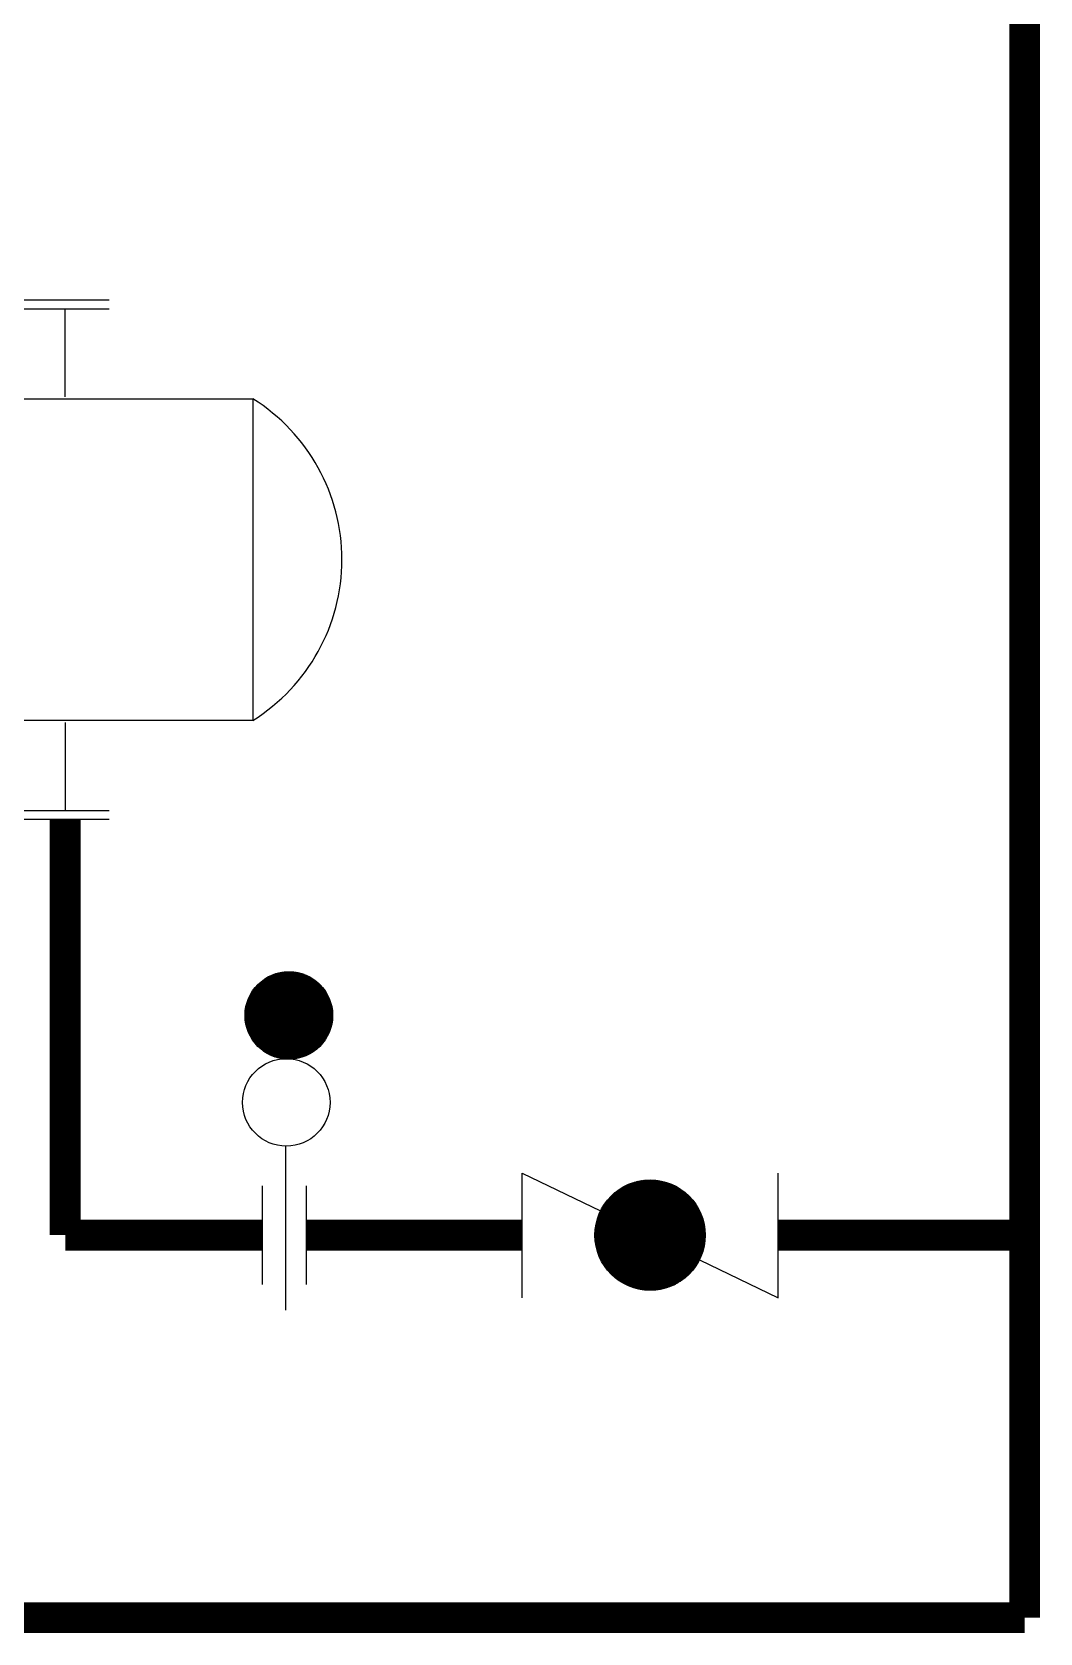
# Model space of a CAD drawing. Extents: x -22909.9 to -22897.8, y -4.7 to 4.1.
# Drawn here: x -22900.152 to -22899.66, y -1.553 to -0.772 of the extents above; entities that cross this region are included whole.
import ezdxf

# ---------------------------------------------------------------- set-up
doc = ezdxf.new("R2010")
doc.units = 0
doc.header["$MEASUREMENT"] = 0
doc.layers.get('0').update_dxf_attribs({"linetype": 'CONTINUOUS'})
doc.layers.add('CALOR', color=1, linetype='CONTINUOUS')

# ---------------------------------------------------------------- blocks, each defined once
blk = doc.blocks.new('HEATER')
for p, q in [((3.558617, 6.455631), (5.708442, 6.455631)), ((10.844136, 6.455631), (12.993962, 6.455631)), ((16.815874, 6.455631), (18.965699, 6.455631)), ((3.558617, 6.241044), (5.708442, 6.241044)), ((4.63353, 4.092669), (4.63353, 6.241044)), ((10.844136, 6.241044), (12.993962, 6.241044)), ((11.919049, 4.092669), (11.919049, 6.241044)), ((16.815874, 6.241044), (18.965699, 6.241044)), ((17.890786, 4.092669), (17.890786, 6.241044)), ((0, 4.872876), (0, -4.872876)), ((1.241852, 4.872876), (1.241852, -4.872876)), ((1.241852, 4.872876), (1.241852, -4.872876)), ((2.483704, 4.872876), (2.483704, -4.872876)), ((6.73585, 4.872877), (6.73585, -4.872876)), ((7.977702, 4.872877), (7.977702, -4.872876)), ((7.977702, 4.872877), (7.977702, -4.872876)), ((9.219555, 4.872877), (9.219555, -4.872876)), ((2.483704, 4.041133), (6.73585, 4.041133)), ((9.219555, 4.041133), (22.468186, 4.041133)), ((22.468186, 4.041133), (22.468186, -3.802424)), ((6.73585, -3.802424), (2.483704, -3.802424)), ((4.63353, -3.853959), (4.63353, -6.002335)), ((22.468186, -3.802424), (9.219555, -3.802424)), ((17.890786, -3.853959), (17.890786, -6.002335)), ((3.558617, -6.002335), (5.708442, -6.002335)), ((3.558617, -6.216922), (5.708442, -6.216922)), ((16.815874, -6.002335), (18.965699, -6.002335)), ((16.815874, -6.216922), (18.965699, -6.216922))]:
    blk.add_line(p, q)
for centre, radius, start, end in [((0.620926, 4.872876), 0.620926, 0, 180), ((1.862778, 4.872876), 0.620926, 0, 180), ((7.356776, 4.872877), 0.620926, 0, 180), ((8.598628, 4.872877), 0.620926, 0, 180), ((20.013979, 0.119355), 4.62639, 302.037895, 57.962105), ((0.620926, -4.872876), 0.620926, 180, 0), ((1.862778, -4.872876), 0.620926, 180, 0), ((7.356776, -4.872876), 0.620926, 180, 0), ((8.598628, -4.872876), 0.620926, 180, 0)]:
    blk.add_arc(centre, radius, start, end)
blk = doc.blocks.new('*X7')
at = {"color": 0}
for p, q in [((5.6809, -0.1704), (5.8118, -0.0395)), ((5.6809, -0.1695), (5.8109, -0.0395)), ((5.6809, -0.1687), (5.81, -0.0395)), ((5.6809, -0.1678), (5.8091, -0.0395)), ((5.6809, -0.1669), (5.8083, -0.0395)), ((5.6809, -0.166), (5.8074, -0.0395)), ((5.6809, -0.1651), (5.8065, -0.0395)), ((5.6809, -0.1721), (5.8135, -0.0396)), ((5.6809, -0.1713), (5.8126, -0.0396)), ((5.6809, -0.1642), (5.8056, -0.0396)), ((5.6809, -0.1633), (5.8047, -0.0396)), ((5.681, -0.173), (5.8143, -0.0396)), ((5.681, -0.1624), (5.8037, -0.0396)), ((5.681, -0.1738), (5.8152, -0.0397)), ((5.681, -0.1615), (5.8028, -0.0397)), ((5.6811, -0.1747), (5.816, -0.0397)), ((5.6811, -0.1605), (5.8019, -0.0397)), ((5.6811, -0.1755), (5.8168, -0.0398)), ((5.6811, -0.1596), (5.8009, -0.0398)), ((5.6812, -0.1763), (5.8177, -0.0398)), ((5.6812, -0.1586), (5.8, -0.0398)), ((5.6812, -0.1772), (5.8185, -0.0399)), ((5.6812, -0.1577), (5.799, -0.0399)), ((5.6813, -0.178), (5.8193, -0.0399)), ((5.6813, -0.1567), (5.7981, -0.04)), ((5.6814, -0.1788), (5.8201, -0.04)), ((5.6814, -0.1796), (5.8209, -0.0401)), ((5.6814, -0.1558), (5.7971, -0.0401)), ((5.6815, -0.1548), (5.7961, -0.0401)), ((5.6815, -0.1804), (5.8217, -0.0402)), ((5.6816, -0.1812), (5.8226, -0.0402)), ((5.6816, -0.1538), (5.7951, -0.0403)), ((5.6817, -0.182), (5.8233, -0.0403)), ((5.6817, -0.1528), (5.7942, -0.0404)), ((5.6818, -0.1828), (5.8241, -0.0404)), ((5.6818, -0.1518), (5.7931, -0.0405)), ((5.6819, -0.1836), (5.8249, -0.0405)), ((5.682, -0.1844), (5.8257, -0.0406)), ((5.682, -0.1508), (5.7921, -0.0406)), ((5.6821, -0.1851), (5.8265, -0.0407)), ((5.6821, -0.1498), (5.7911, -0.0408)), ((5.6822, -0.1859), (5.8273, -0.0408)), ((5.6822, -0.1487), (5.7901, -0.0409)), ((5.6823, -0.1867), (5.828, -0.041)), ((5.6824, -0.1874), (5.8288, -0.0411)), ((5.6824, -0.1477), (5.789, -0.0411)), ((5.6825, -0.1882), (5.8296, -0.0412)), ((5.6826, -0.1466), (5.788, -0.0412)), ((5.6827, -0.189), (5.8303, -0.0413)), ((5.6828, -0.1456), (5.7869, -0.0414)), ((5.6828, -0.1897), (5.8311, -0.0415)), ((5.6829, -0.1905), (5.8318, -0.0416)), ((5.683, -0.1445), (5.7858, -0.0416)), ((5.6831, -0.1912), (5.8326, -0.0417)), ((5.6832, -0.1434), (5.7848, -0.0418)), ((5.6832, -0.192), (5.8333, -0.0419)), ((5.6834, -0.1927), (5.834, -0.042)), ((5.6834, -0.1423), (5.7837, -0.042)), ((5.6835, -0.1934), (5.8348, -0.0422)), ((5.6836, -0.1412), (5.7825, -0.0423)), ((5.6837, -0.1942), (5.8355, -0.0423)), ((5.6838, -0.1949), (5.8362, -0.0425)), ((5.6838, -0.1401), (5.7814, -0.0425)), ((5.684, -0.1956), (5.837, -0.0426)), ((5.6841, -0.1389), (5.7803, -0.0427)), ((5.6841, -0.1963), (5.8377, -0.0428)), ((5.6843, -0.197), (5.8384, -0.043)), ((5.6844, -0.1378), (5.7791, -0.043)), ((5.6845, -0.1978), (5.8391, -0.0431)), ((5.6847, -0.1985), (5.8398, -0.0433)), ((5.6847, -0.1366), (5.778, -0.0433)), ((5.6848, -0.1992), (5.8405, -0.0435)), ((5.685, -0.1354), (5.7768, -0.0436)), ((5.685, -0.1999), (5.8412, -0.0437)), ((5.6852, -0.2006), (5.8419, -0.0439)), ((5.6853, -0.1342), (5.7756, -0.0439)), ((5.6854, -0.2013), (5.8426, -0.044)), ((5.6856, -0.202), (5.8433, -0.0442)), ((5.6856, -0.133), (5.7743, -0.0443)), ((5.6858, -0.2027), (5.844, -0.0444)), ((5.686, -0.2033), (5.8447, -0.0446)), ((5.686, -0.1318), (5.7731, -0.0446)), ((5.6862, -0.204), (5.8454, -0.0448)), ((5.6863, -0.1305), (5.7719, -0.045)), ((5.6864, -0.2047), (5.846, -0.045)), ((5.6866, -0.2054), (5.8467, -0.0452)), ((5.6867, -0.1292), (5.7706, -0.0454)), ((5.6868, -0.206), (5.8474, -0.0455)), ((5.687, -0.2067), (5.8481, -0.0457)), ((5.6871, -0.1279), (5.7693, -0.0458)), ((5.6872, -0.2074), (5.8487, -0.0459)), ((5.6875, -0.2081), (5.8494, -0.0461)), ((5.6876, -0.1266), (5.768, -0.0462)), ((5.6877, -0.2087), (5.8501, -0.0463)), ((5.6879, -0.2094), (5.8507, -0.0466)), ((5.688, -0.1253), (5.7666, -0.0467)), ((5.6881, -0.21), (5.8514, -0.0468)), ((5.6884, -0.2107), (5.852, -0.047)), ((5.6885, -0.1239), (5.7652, -0.0472)), ((5.6886, -0.2113), (5.8527, -0.0472)), ((5.6888, -0.212), (5.8533, -0.0475)), ((5.689, -0.1225), (5.7638, -0.0477)), ((5.6891, -0.2126), (5.854, -0.0477)), ((5.6893, -0.2133), (5.8546, -0.048)), ((5.6896, -0.2139), (5.8552, -0.0482)), ((5.6896, -0.1211), (5.7624, -0.0482)), ((5.6898, -0.2145), (5.8559, -0.0485)), ((5.6901, -0.2152), (5.8565, -0.0487)), ((5.6902, -0.1196), (5.7609, -0.0488)), ((5.6903, -0.2158), (5.8571, -0.049)), ((5.6906, -0.2164), (5.8578, -0.0492)), ((5.6908, -0.1181), (5.7594, -0.0494)), ((5.6908, -0.217), (5.8584, -0.0495)), ((5.6911, -0.2177), (5.859, -0.0497)), ((5.6914, -0.2183), (5.8596, -0.05)), ((5.6914, -0.1166), (5.7579, -0.0501)), ((5.6916, -0.2189), (5.8602, -0.0503)), ((5.6919, -0.2195), (5.8609, -0.0506)), ((5.6921, -0.115), (5.7563, -0.0508)), ((5.6922, -0.2201), (5.8615, -0.0508)), ((5.6925, -0.2207), (5.8621, -0.0511)), ((5.6927, -0.2213), (5.8627, -0.0514)), ((5.6929, -0.1133), (5.7547, -0.0515)), ((5.693, -0.2219), (5.8633, -0.0517)), ((5.6933, -0.2225), (5.8639, -0.0519)), ((5.6936, -0.2231), (5.8645, -0.0522)), ((5.6937, -0.1116), (5.753, -0.0524)), ((5.6939, -0.2237), (5.8651, -0.0525)), ((5.6942, -0.2243), (5.8657, -0.0528)), ((5.6945, -0.2249), (5.8663, -0.0531)), ((5.6946, -0.1099), (5.7512, -0.0532)), ((5.6948, -0.2255), (5.8668, -0.0534)), ((5.6951, -0.2261), (5.8674, -0.0537)), ((5.6954, -0.2267), (5.868, -0.054)), ((5.6955, -0.1081), (5.7494, -0.0542)), ((5.6957, -0.2272), (5.8686, -0.0543)), ((5.696, -0.2278), (5.8692, -0.0546)), ((5.6963, -0.2284), (5.8697, -0.0549)), ((5.6965, -0.1062), (5.7475, -0.0552)), ((5.6966, -0.229), (5.8703, -0.0552)), ((5.6969, -0.2295), (5.8709, -0.0555)), ((5.6972, -0.2301), (5.8715, -0.0559)), ((5.6975, -0.2307), (5.872, -0.0562)), ((5.6976, -0.1042), (5.7455, -0.0563)), ((5.6979, -0.2312), (5.8726, -0.0565)), ((5.6982, -0.2318), (5.8731, -0.0568)), ((5.6985, -0.2324), (5.8737, -0.0572)), ((5.6988, -0.2329), (5.8743, -0.0575)), ((5.6989, -0.1021), (5.7434, -0.0575)), ((5.6992, -0.2335), (5.8748, -0.0578)), ((5.6995, -0.234), (5.8754, -0.0581)), ((5.6998, -0.2346), (5.8759, -0.0585)), ((5.7002, -0.2351), (5.8765, -0.0588)), ((5.7002, -0.0998), (5.7412, -0.0589)), ((5.7005, -0.2357), (5.877, -0.0592)), ((5.7008, -0.2362), (5.8775, -0.0595)), ((5.7012, -0.2367), (5.8781, -0.0598)), ((5.7015, -0.2373), (5.8786, -0.0602)), ((5.7018, -0.0974), (5.7387, -0.0605)), ((5.7019, -0.2378), (5.8792, -0.0605)), ((5.7022, -0.2383), (5.8797, -0.0609)), ((5.7026, -0.2389), (5.8802, -0.0612)), ((5.703, -0.2394), (5.8807, -0.0616)), ((5.7033, -0.2399), (5.8813, -0.062)), ((5.7036, -0.0946), (5.736, -0.0623)), ((5.7037, -0.2404), (5.8818, -0.0623)), ((5.704, -0.241), (5.8823, -0.0627)), ((5.7044, -0.2415), (5.8828, -0.0631)), ((5.7048, -0.242), (5.8833, -0.0634)), ((5.7051, -0.2425), (5.8839, -0.0638)), ((5.7055, -0.243), (5.8844, -0.0642)), ((5.7058, -0.0915), (5.7329, -0.0645)), ((5.7059, -0.2435), (5.8849, -0.0645)), ((5.7063, -0.244), (5.8854, -0.0649)), ((5.7066, -0.2445), (5.8859, -0.0653)), ((5.707, -0.2451), (5.8864, -0.0657)), ((5.7074, -0.2456), (5.8869, -0.0661)), ((5.7078, -0.2461), (5.8874, -0.0664)), ((5.7082, -0.2465), (5.8879, -0.0668)), ((5.7086, -0.247), (5.8884, -0.0672)), ((5.7088, -0.0878), (5.7291, -0.0674)), ((5.709, -0.2475), (5.8889, -0.0676)), ((5.7094, -0.248), (5.8894, -0.068)), ((5.7097, -0.2485), (5.8899, -0.0684)), ((5.7101, -0.249), (5.8903, -0.0688)), ((5.7105, -0.2495), (5.8908, -0.0692)), ((5.711, -0.25), (5.8913, -0.0696)), ((5.7114, -0.2504), (5.8918, -0.07)), ((5.7118, -0.2509), (5.8923, -0.0704)), ((5.7122, -0.2514), (5.8927, -0.0708)), ((5.7126, -0.2519), (5.8932, -0.0712)), ((5.713, -0.2523), (5.8937, -0.0716)), ((5.7134, -0.2528), (5.8941, -0.0721)), ((5.7136, -0.082), (5.7234, -0.0722)), ((5.7138, -0.2533), (5.8946, -0.0725)), ((5.7143, -0.2537), (5.8951, -0.0729)), ((5.7147, -0.2542), (5.8955, -0.0733)), ((5.7151, -0.2546), (5.896, -0.0738)), ((5.7155, -0.2551), (5.8965, -0.0742)), ((5.716, -0.2556), (5.8969, -0.0746)), ((5.7164, -0.256), (5.8974, -0.075)), ((5.7168, -0.2565), (5.8978, -0.0755)), ((5.7173, -0.2569), (5.8983, -0.0759)), ((5.7177, -0.2574), (5.8987, -0.0763)), ((5.7181, -0.2578), (5.8992, -0.0768)), ((5.7186, -0.2582), (5.8996, -0.0772)), ((5.719, -0.2587), (5.9, -0.0777)), ((5.7195, -0.2591), (5.9005, -0.0781)), ((5.7199, -0.2596), (5.9009, -0.0786)), ((5.7204, -0.26), (5.9013, -0.079)), ((5.7208, -0.2604), (5.9018, -0.0795)), ((5.7213, -0.2609), (5.9022, -0.0799)), ((5.7217, -0.2613), (5.9026, -0.0804)), ((5.7222, -0.2617), (5.9031, -0.0808)), ((5.7226, -0.2621), (5.9035, -0.0813)), ((5.7231, -0.2625), (5.9039, -0.0818)), ((5.7236, -0.263), (5.9043, -0.0822)), ((5.724, -0.2634), (5.9047, -0.0827)), ((5.7245, -0.2638), (5.9051, -0.0832)), ((5.725, -0.2642), (5.9056, -0.0836)), ((5.7255, -0.2646), (5.906, -0.0841)), ((5.7259, -0.265), (5.9064, -0.0846)), ((5.7264, -0.2654), (5.9068, -0.0851)), ((5.7269, -0.2658), (5.9072, -0.0856)), ((5.7274, -0.2662), (5.9076, -0.086)), ((5.7279, -0.2666), (5.908, -0.0865)), ((5.7284, -0.267), (5.9084, -0.087)), ((5.7288, -0.2674), (5.9088, -0.0875)), ((5.7293, -0.2678), (5.9092, -0.088)), ((5.7298, -0.2682), (5.9096, -0.0885)), ((5.7303, -0.2686), (5.9099, -0.089)), ((5.7308, -0.269), (5.9103, -0.0895)), ((5.7313, -0.2694), (5.9107, -0.09)), ((5.7318, -0.2697), (5.9111, -0.0905)), ((5.7323, -0.2701), (5.9115, -0.091)), ((5.7328, -0.2705), (5.9118, -0.0915)), ((5.7334, -0.2709), (5.9122, -0.092)), ((5.7339, -0.2712), (5.9126, -0.0925)), ((5.7344, -0.2716), (5.913, -0.093)), ((5.7349, -0.272), (5.9133, -0.0935)), ((5.7354, -0.2723), (5.9137, -0.0941)), ((5.7359, -0.2727), (5.9141, -0.0946)), ((5.7365, -0.2731), (5.9144, -0.0951)), ((5.737, -0.2734), (5.9148, -0.0956)), ((5.7375, -0.2738), (5.9151, -0.0962)), ((5.738, -0.2741), (5.9155, -0.0967)), ((5.7386, -0.2745), (5.9158, -0.0972)), ((5.7391, -0.2748), (5.9162, -0.0978)), ((5.7396, -0.2752), (5.9165, -0.0983)), ((5.7402, -0.2755), (5.9169, -0.0988)), ((5.7407, -0.2759), (5.9172, -0.0994)), ((5.7413, -0.2762), (5.9176, -0.0999)), ((5.7418, -0.2765), (5.9179, -0.1005)), ((5.7424, -0.2769), (5.9182, -0.101)), ((5.7429, -0.2772), (5.9186, -0.1016)), ((5.7435, -0.2775), (5.9189, -0.1021)), ((5.744, -0.2779), (5.9192, -0.1027)), ((5.7446, -0.2782), (5.9196, -0.1032)), ((5.7451, -0.2785), (5.9199, -0.1038)), ((5.7457, -0.2788), (5.9202, -0.1044)), ((5.7463, -0.2792), (5.9205, -0.1049)), ((5.7468, -0.2795), (5.9208, -0.1055)), ((5.7474, -0.2798), (5.9211, -0.1061)), ((5.748, -0.2801), (5.9215, -0.1066)), ((5.7486, -0.2804), (5.9218, -0.1072)), ((5.7491, -0.2807), (5.9221, -0.1078)), ((5.7497, -0.281), (5.9224, -0.1084)), ((5.7503, -0.2813), (5.9227, -0.1089)), ((5.7509, -0.2816), (5.923, -0.1095)), ((5.7515, -0.2819), (5.9233, -0.1101)), ((5.7521, -0.2822), (5.9236, -0.1107)), ((5.7526, -0.2825), (5.9239, -0.1113)), ((5.7532, -0.2828), (5.9241, -0.1119)), ((5.7538, -0.2831), (5.9244, -0.1125)), ((5.7544, -0.2834), (5.9247, -0.1131)), ((5.755, -0.2836), (5.925, -0.1137)), ((5.7556, -0.2839), (5.9253, -0.1143)), ((5.7563, -0.2842), (5.9256, -0.1149)), ((5.7569, -0.2845), (5.9258, -0.1155)), ((5.7575, -0.2847), (5.9261, -0.1161)), ((5.7581, -0.285), (5.9264, -0.1167)), ((5.7587, -0.2853), (5.9266, -0.1174)), ((5.7593, -0.2855), (5.9269, -0.118)), ((5.76, -0.2858), (5.9272, -0.1186)), ((5.7606, -0.2861), (5.9274, -0.1192)), ((5.7612, -0.2863), (5.9277, -0.1199)), ((5.7618, -0.2866), (5.9279, -0.1205)), ((5.7625, -0.2868), (5.9282, -0.1211)), ((5.7631, -0.2871), (5.9284, -0.1218)), ((5.7638, -0.2873), (5.9287, -0.1224)), ((5.7644, -0.2875), (5.9289, -0.1231)), ((5.7651, -0.2878), (5.9291, -0.1237)), ((5.7657, -0.288), (5.9294, -0.1244)), ((5.7664, -0.2882), (5.9296, -0.125)), ((5.767, -0.2885), (5.9298, -0.1257)), ((5.7677, -0.2887), (5.9301, -0.1263)), ((5.7683, -0.2889), (5.9303, -0.127)), ((5.769, -0.2891), (5.9305, -0.1276)), ((5.7697, -0.2894), (5.9307, -0.1283)), ((5.7703, -0.2896), (5.9309, -0.129)), ((5.771, -0.2898), (5.9311, -0.1297)), ((5.7717, -0.29), (5.9313, -0.1303)), ((5.7724, -0.2902), (5.9315, -0.131)), ((5.773, -0.2904), (5.9317, -0.1317)), ((5.7737, -0.2906), (5.9319, -0.1324)), ((5.7744, -0.2908), (5.9321, -0.1331)), ((5.7751, -0.291), (5.9323, -0.1338)), ((5.7758, -0.2912), (5.9325, -0.1345)), ((5.7765, -0.2914), (5.9327, -0.1352)), ((5.7772, -0.2915), (5.9329, -0.1359)), ((5.7779, -0.2917), (5.9331, -0.1366)), ((5.7786, -0.2919), (5.9332, -0.1373)), ((5.7793, -0.2921), (5.9334, -0.138)), ((5.78, -0.2922), (5.9336, -0.1387)), ((5.7808, -0.2924), (5.9337, -0.1394)), ((5.7815, -0.2926), (5.9339, -0.1401)), ((5.7822, -0.2927), (5.9341, -0.1409)), ((5.783, -0.2929), (5.9342, -0.1416)), ((5.7837, -0.293), (5.9344, -0.1423)), ((5.7844, -0.2932), (5.9345, -0.1431)), ((5.7852, -0.2933), (5.9347, -0.1438)), ((5.7859, -0.2934), (5.9348, -0.1446)), ((5.7867, -0.2936), (5.9349, -0.1453)), ((5.7874, -0.2937), (5.9351, -0.1461)), ((5.7882, -0.2938), (5.9352, -0.1468)), ((5.7889, -0.294), (5.9353, -0.1476)), ((5.7897, -0.2941), (5.9354, -0.1483)), ((5.7905, -0.2942), (5.9355, -0.1491)), ((5.7912, -0.2943), (5.9356, -0.1499)), ((5.792, -0.2944), (5.9358, -0.1507)), ((5.7928, -0.2945), (5.9359, -0.1515)), ((5.7936, -0.2946), (5.9359, -0.1522)), ((5.7944, -0.2947), (5.936, -0.153)), ((5.7952, -0.2948), (5.9361, -0.1538)), ((5.796, -0.2949), (5.9362, -0.1546)), ((5.7968, -0.2949), (5.9363, -0.1554)), ((5.7976, -0.295), (5.9364, -0.1562)), ((5.7984, -0.2951), (5.9364, -0.1571)), ((5.7992, -0.2952), (5.9365, -0.1579)), ((5.8, -0.2952), (5.9366, -0.1587)), ((5.8009, -0.2953), (5.9366, -0.1595)), ((5.8017, -0.2953), (5.9367, -0.1604)), ((5.8026, -0.2954), (5.9367, -0.1612)), ((5.8034, -0.2954), (5.9367, -0.162)), ((5.8042, -0.2954), (5.9368, -0.1629)), ((5.8051, -0.2955), (5.9368, -0.1638)), ((5.806, -0.2955), (5.9368, -0.1646)), ((5.8068, -0.2955), (5.9368, -0.1655)), ((5.8077, -0.2955), (5.9369, -0.1664)), ((5.8086, -0.2955), (5.9369, -0.1672)), ((5.8095, -0.2955), (5.9369, -0.1681)), ((5.8104, -0.2955), (5.9369, -0.169)), ((5.8113, -0.2955), (5.9368, -0.1699)), ((5.8122, -0.2955), (5.9368, -0.1708)), ((5.8131, -0.2954), (5.9368, -0.1717)), ((5.814, -0.2954), (5.9368, -0.1726)), ((5.8149, -0.2954), (5.9367, -0.1736)), ((5.8158, -0.2953), (5.9367, -0.1745)), ((5.8168, -0.2953), (5.9366, -0.1754)), ((5.8177, -0.2952), (5.9366, -0.1764)), ((5.8187, -0.2951), (5.9365, -0.1773)), ((5.8196, -0.2951), (5.9364, -0.1783)), ((5.8206, -0.295), (5.9363, -0.1793)), ((5.8216, -0.2949), (5.9362, -0.1802)), ((5.8226, -0.2948), (5.9361, -0.1812)), ((5.8236, -0.2947), (5.936, -0.1822)), ((5.8246, -0.2945), (5.9359, -0.1832)), ((5.8256, -0.2944), (5.9358, -0.1842)), ((5.8266, -0.2943), (5.9356, -0.1853)), ((5.8276, -0.2941), (5.9355, -0.1863)), ((5.8287, -0.294), (5.9353, -0.1873)), ((5.8297, -0.2938), (5.9351, -0.1884)), ((5.8308, -0.2936), (5.935, -0.1895)), ((5.8319, -0.2934), (5.9348, -0.1905)), ((5.833, -0.2932), (5.9346, -0.1916)), ((5.8341, -0.293), (5.9344, -0.1927)), ((5.8352, -0.2928), (5.9341, -0.1938)), ((5.8363, -0.2925), (5.9339, -0.195)), ((5.8374, -0.2923), (5.9336, -0.1961)), ((5.8386, -0.292), (5.9334, -0.1973)), ((5.8398, -0.2917), (5.9331, -0.1984)), ((5.841, -0.2914), (5.9328, -0.1996)), ((5.8422, -0.2911), (5.9325, -0.2008)), ((5.8434, -0.2908), (5.9321, -0.202)), ((5.8446, -0.2904), (5.9318, -0.2033)), ((5.8459, -0.29), (5.9314, -0.2045)), ((5.8471, -0.2897), (5.931, -0.2058)), ((5.8484, -0.2892), (5.9306, -0.2071)), ((5.8498, -0.2888), (5.9302, -0.2084)), ((5.8511, -0.2883), (5.9297, -0.2098)), ((5.8525, -0.2879), (5.9292, -0.2111)), ((5.8539, -0.2873), (5.9287, -0.2125)), ((5.8553, -0.2868), (5.9281, -0.214)), ((5.8568, -0.2862), (5.9276, -0.2154)), ((5.8583, -0.2856), (5.9269, -0.2169)), ((5.8598, -0.2849), (5.9263, -0.2185)), ((5.8614, -0.2842), (5.9256, -0.2201)), ((5.863, -0.2835), (5.9248, -0.2217)), ((5.8647, -0.2827), (5.924, -0.2234)), ((5.8665, -0.2818), (5.9232, -0.2251)), ((5.8683, -0.2809), (5.9222, -0.2269)), ((5.8702, -0.2799), (5.9212, -0.2288)), ((5.8722, -0.2787), (5.9201, -0.2308)), ((5.8743, -0.2775), (5.9189, -0.233)), ((5.8766, -0.2761), (5.9175, -0.2352)), ((5.879, -0.2746), (5.9159, -0.2377)), ((5.8817, -0.2728), (5.9141, -0.2404)), ((5.8848, -0.2705), (5.9119, -0.2435)), ((5.8886, -0.2676), (5.909, -0.2473)), ((5.8943, -0.2628), (5.9041, -0.253))]:
    blk.add_line(p, q, dxfattribs=at)
blk = doc.blocks.new('*X18')
at = {"color": 0}
for p, q in [((10.85032, 3.76281), (10.87774, 3.79023)), ((10.85032, 3.76299), (10.87756, 3.79023)), ((10.85032, 3.76316), (10.87739, 3.79023)), ((10.85032, 3.76334), (10.87721, 3.79023)), ((10.85032, 3.76352), (10.87703, 3.79023)), ((10.85032, 3.7637), (10.87685, 3.79023)), ((10.85032, 3.76388), (10.87667, 3.79023)), ((10.85033, 3.76247), (10.87808, 3.79022)), ((10.85033, 3.76264), (10.87791, 3.79022)), ((10.85033, 3.76406), (10.87649, 3.79022)), ((10.85033, 3.76424), (10.87631, 3.79022)), ((10.85034, 3.76213), (10.87842, 3.79021)), ((10.85034, 3.7623), (10.87825, 3.79021)), ((10.85034, 3.76442), (10.87613, 3.79021)), ((10.85035, 3.76196), (10.87859, 3.7902)), ((10.85035, 3.76461), (10.87594, 3.7902)), ((10.85036, 3.76179), (10.87876, 3.79019)), ((10.85036, 3.76479), (10.87576, 3.79019)), ((10.85037, 3.76163), (10.87892, 3.79018)), ((10.85037, 3.76498), (10.87557, 3.79018)), ((10.85038, 3.76146), (10.87909, 3.79017)), ((10.85038, 3.76517), (10.87538, 3.79017)), ((10.85039, 3.7613), (10.87926, 3.79016)), ((10.8504, 3.76536), (10.87519, 3.79016)), ((10.85041, 3.76113), (10.87942, 3.79014)), ((10.85041, 3.76555), (10.875, 3.79014)), ((10.85042, 3.76097), (10.87958, 3.79013)), ((10.85043, 3.76575), (10.8748, 3.79012)), ((10.85044, 3.76081), (10.87974, 3.79011)), ((10.85045, 3.76065), (10.87991, 3.7901)), ((10.85045, 3.76594), (10.87461, 3.7901)), ((10.85047, 3.76049), (10.88007, 3.79008)), ((10.85047, 3.76614), (10.87441, 3.79008)), ((10.85049, 3.76033), (10.88023, 3.79007)), ((10.85049, 3.76634), (10.87421, 3.79006)), ((10.8505, 3.76017), (10.88038, 3.79005)), ((10.85051, 3.76654), (10.87401, 3.79004)), ((10.85052, 3.76001), (10.88054, 3.79003)), ((10.85054, 3.75985), (10.8807, 3.79001)), ((10.85054, 3.76674), (10.87381, 3.79001)), ((10.85056, 3.7597), (10.88085, 3.78999)), ((10.85056, 3.76694), (10.87361, 3.78999)), ((10.85058, 3.75954), (10.88101, 3.78997)), ((10.85059, 3.76715), (10.8734, 3.78996)), ((10.85061, 3.75939), (10.88116, 3.78994)), ((10.85062, 3.76736), (10.87319, 3.78993)), ((10.85063, 3.75923), (10.88132, 3.78992)), ((10.85065, 3.75908), (10.88147, 3.7899)), ((10.85065, 3.76757), (10.87298, 3.7899)), ((10.85068, 3.75893), (10.88162, 3.78987)), ((10.85069, 3.76778), (10.87277, 3.78986)), ((10.8507, 3.75878), (10.88177, 3.78985)), ((10.85073, 3.75863), (10.88192, 3.78982)), ((10.85073, 3.76799), (10.87256, 3.78982)), ((10.85076, 3.75848), (10.88207, 3.78979)), ((10.85076, 3.76821), (10.87234, 3.78979)), ((10.85079, 3.75833), (10.88222, 3.78977)), ((10.85081, 3.75818), (10.88237, 3.78974)), ((10.85081, 3.76842), (10.87213, 3.78974)), ((10.85084, 3.75803), (10.88252, 3.78971)), ((10.85085, 3.76864), (10.87191, 3.7897)), ((10.85087, 3.75788), (10.88267, 3.78968)), ((10.8509, 3.76887), (10.87168, 3.78966)), ((10.8509, 3.75774), (10.88281, 3.78965)), ((10.85093, 3.75759), (10.88296, 3.78962)), ((10.85094, 3.76909), (10.87146, 3.78961)), ((10.85097, 3.75745), (10.8831, 3.78958)), ((10.85099, 3.76932), (10.87123, 3.78956)), ((10.851, 3.7573), (10.88325, 3.78955)), ((10.85103, 3.75716), (10.88339, 3.78952)), ((10.85105, 3.76955), (10.871, 3.7895)), ((10.85107, 3.75702), (10.88353, 3.78948)), ((10.8511, 3.75688), (10.88367, 3.78945)), ((10.85111, 3.76978), (10.87077, 3.78945)), ((10.85114, 3.75673), (10.88382, 3.78941)), ((10.85116, 3.77002), (10.87053, 3.78939)), ((10.85117, 3.75659), (10.88396, 3.78938)), ((10.85121, 3.75645), (10.8841, 3.78934)), ((10.85123, 3.77026), (10.87029, 3.78932)), ((10.85125, 3.75631), (10.88424, 3.7893)), ((10.85128, 3.75618), (10.88438, 3.78927)), ((10.85129, 3.7705), (10.87005, 3.78926)), ((10.85132, 3.75604), (10.88451, 3.78923)), ((10.85136, 3.7559), (10.88465, 3.78919)), ((10.85136, 3.77075), (10.8698, 3.78919)), ((10.8514, 3.75576), (10.88479, 3.78915)), ((10.85144, 3.75563), (10.88493, 3.78911)), ((10.85144, 3.771), (10.86955, 3.78911)), ((10.85148, 3.75549), (10.88506, 3.78907)), ((10.85151, 3.77125), (10.8693, 3.78904)), ((10.85152, 3.75535), (10.8852, 3.78903)), ((10.85157, 3.75522), (10.88533, 3.78898)), ((10.85159, 3.77151), (10.86904, 3.78896)), ((10.85161, 3.75509), (10.88546, 3.78894)), ((10.85165, 3.75495), (10.8856, 3.7889)), ((10.85168, 3.77177), (10.86878, 3.78887)), ((10.8517, 3.75482), (10.88573, 3.78885)), ((10.85174, 3.75469), (10.88586, 3.78881)), ((10.85177, 3.77204), (10.86851, 3.78878)), ((10.85179, 3.75456), (10.886, 3.78876)), ((10.85183, 3.75442), (10.88613, 3.78872)), ((10.85186, 3.77231), (10.86824, 3.78869)), ((10.85188, 3.75429), (10.88626, 3.78867)), ((10.85192, 3.75416), (10.88639, 3.78863)), ((10.85196, 3.77259), (10.86796, 3.78859)), ((10.85197, 3.75403), (10.88652, 3.78858)), ((10.85202, 3.75391), (10.88665, 3.78853)), ((10.85207, 3.75378), (10.88677, 3.78848)), ((10.85207, 3.77287), (10.86768, 3.78848)), ((10.85212, 3.75365), (10.8869, 3.78843)), ((10.85217, 3.75352), (10.88703, 3.78838)), ((10.85218, 3.77316), (10.86739, 3.78837)), ((10.85222, 3.75339), (10.88716, 3.78833)), ((10.85227, 3.75327), (10.88728, 3.78828)), ((10.8523, 3.77345), (10.8671, 3.78825)), ((10.85232, 3.75314), (10.88741, 3.78823)), ((10.85237, 3.75302), (10.88753, 3.78818)), ((10.85242, 3.75289), (10.88766, 3.78813)), ((10.85242, 3.77375), (10.8668, 3.78813)), ((10.85247, 3.75277), (10.88778, 3.78808)), ((10.85253, 3.75264), (10.88791, 3.78802)), ((10.85255, 3.77406), (10.86649, 3.788)), ((10.85258, 3.75252), (10.88803, 3.78797)), ((10.85263, 3.7524), (10.88815, 3.78792)), ((10.85269, 3.75228), (10.88827, 3.78786)), ((10.85269, 3.77438), (10.86617, 3.78786)), ((10.85274, 3.75216), (10.8884, 3.78781)), ((10.8528, 3.75203), (10.88852, 3.78775)), ((10.85284, 3.7747), (10.86585, 3.78771)), ((10.85286, 3.75191), (10.88864, 3.78769)), ((10.85291, 3.75179), (10.88876, 3.78764)), ((10.85297, 3.75167), (10.88888, 3.78758)), ((10.853, 3.77504), (10.86551, 3.78755)), ((10.85303, 3.75155), (10.889, 3.78752)), ((10.85309, 3.75144), (10.88912, 3.78747)), ((10.85314, 3.75132), (10.88923, 3.78741)), ((10.85318, 3.77539), (10.86516, 3.78738)), ((10.8532, 3.7512), (10.88935, 3.78735)), ((10.85326, 3.75108), (10.88947, 3.78729)), ((10.85332, 3.75097), (10.88959, 3.78723)), ((10.85336, 3.77575), (10.8648, 3.78719)), ((10.85338, 3.75085), (10.8897, 3.78717)), ((10.85344, 3.75073), (10.88982, 3.78711)), ((10.85351, 3.75062), (10.88993, 3.78705)), ((10.85356, 3.77613), (10.86442, 3.78699)), ((10.85357, 3.7505), (10.89005, 3.78698)), ((10.85363, 3.75039), (10.89016, 3.78692)), ((10.85369, 3.75027), (10.89028, 3.78686)), ((10.85376, 3.75016), (10.89039, 3.78679)), ((10.85378, 3.77652), (10.86403, 3.78677)), ((10.85382, 3.75005), (10.8905, 3.78673)), ((10.85388, 3.74994), (10.89062, 3.78667)), ((10.85395, 3.74982), (10.89073, 3.7866)), ((10.85401, 3.74971), (10.89084, 3.78654)), ((10.85402, 3.77694), (10.86361, 3.78653)), ((10.85408, 3.7496), (10.89095, 3.78647)), ((10.85415, 3.74949), (10.89106, 3.78641)), ((10.85421, 3.74938), (10.89117, 3.78634)), ((10.85428, 3.74927), (10.89128, 3.78627)), ((10.85428, 3.77738), (10.86317, 3.78627)), ((10.85435, 3.74916), (10.89139, 3.7862)), ((10.85441, 3.74905), (10.8915, 3.78614)), ((10.85448, 3.74894), (10.89161, 3.78607)), ((10.85455, 3.74883), (10.89172, 3.786)), ((10.85458, 3.77785), (10.8627, 3.78597)), ((10.85462, 3.74873), (10.89182, 3.78593)), ((10.85469, 3.74862), (10.89193, 3.78586)), ((10.85476, 3.74851), (10.89204, 3.78579)), ((10.85483, 3.74841), (10.89214, 3.78572)), ((10.8549, 3.7483), (10.89225, 3.78565)), ((10.85492, 3.77837), (10.86218, 3.78563)), ((10.85497, 3.7482), (10.89236, 3.78558)), ((10.85504, 3.74809), (10.89246, 3.78551)), ((10.85512, 3.74799), (10.89256, 3.78543)), ((10.85519, 3.74788), (10.89267, 3.78536)), ((10.85526, 3.74778), (10.89277, 3.78529)), ((10.85532, 3.77895), (10.8616, 3.78523)), ((10.85534, 3.74767), (10.89288, 3.78522)), ((10.85541, 3.74757), (10.89298, 3.78514)), ((10.85548, 3.74747), (10.89308, 3.78507)), ((10.85556, 3.74737), (10.89318, 3.78499)), ((10.85563, 3.74727), (10.89329, 3.78492)), ((10.85571, 3.74716), (10.89339, 3.78484)), ((10.85578, 3.74706), (10.89349, 3.78477)), ((10.85581, 3.77962), (10.86093, 3.78474)), ((10.85586, 3.74696), (10.89359, 3.78469)), ((10.85594, 3.74686), (10.89369, 3.78461)), ((10.85602, 3.74676), (10.89379, 3.78454)), ((10.85609, 3.74666), (10.89389, 3.78446)), ((10.85617, 3.74657), (10.89398, 3.78438)), ((10.85625, 3.74647), (10.89408, 3.7843)), ((10.85633, 3.74637), (10.89418, 3.78422)), ((10.85641, 3.74627), (10.89428, 3.78414)), ((10.85649, 3.74618), (10.89437, 3.78406)), ((10.85649, 3.78048), (10.86007, 3.78406)), ((10.85657, 3.74608), (10.89447, 3.78398)), ((10.85665, 3.74598), (10.89457, 3.7839)), ((10.85673, 3.74589), (10.89466, 3.78382)), ((10.85681, 3.74579), (10.89476, 3.78374)), ((10.85689, 3.7457), (10.89485, 3.78366)), ((10.85698, 3.7456), (10.89495, 3.78358)), ((10.85706, 3.74551), (10.89504, 3.78349)), ((10.85714, 3.74541), (10.89514, 3.78341)), ((10.85722, 3.74532), (10.89523, 3.78333)), ((10.85731, 3.74523), (10.89532, 3.78324)), ((10.85739, 3.74514), (10.89541, 3.78316)), ((10.85748, 3.74504), (10.89551, 3.78307)), ((10.85756, 3.74495), (10.8956, 3.78299)), ((10.85765, 3.74486), (10.89569, 3.7829)), ((10.85773, 3.74477), (10.89578, 3.78282)), ((10.85782, 3.74468), (10.89587, 3.78273)), ((10.85791, 3.74459), (10.89596, 3.78264)), ((10.858, 3.7445), (10.89605, 3.78256)), ((10.85808, 3.74441), (10.89614, 3.78247)), ((10.85817, 3.74432), (10.89623, 3.78238)), ((10.85826, 3.74423), (10.89632, 3.78229)), ((10.85835, 3.74415), (10.8964, 3.7822)), ((10.85844, 3.74406), (10.89649, 3.78211)), ((10.85853, 3.74397), (10.89658, 3.78202)), ((10.85862, 3.74389), (10.89667, 3.78193)), ((10.85871, 3.7438), (10.89675, 3.78184)), ((10.8588, 3.74371), (10.89684, 3.78175)), ((10.85889, 3.74363), (10.89692, 3.78166)), ((10.85898, 3.74354), (10.89701, 3.78157)), ((10.85907, 3.74346), (10.89709, 3.78148)), ((10.85917, 3.74337), (10.89718, 3.78138)), ((10.85926, 3.74329), (10.89726, 3.78129)), ((10.85935, 3.74321), (10.89734, 3.7812)), ((10.85945, 3.74312), (10.89743, 3.7811)), ((10.85954, 3.74304), (10.89751, 3.78101)), ((10.85964, 3.74296), (10.89759, 3.78092)), ((10.85973, 3.74288), (10.89767, 3.78082)), ((10.85983, 3.7428), (10.89775, 3.78072)), ((10.85992, 3.74272), (10.89784, 3.78063)), ((10.86002, 3.74263), (10.89792, 3.78053)), ((10.86011, 3.74255), (10.898, 3.78044)), ((10.86021, 3.74248), (10.89808, 3.78034)), ((10.86031, 3.7424), (10.89815, 3.78024)), ((10.86041, 3.74232), (10.89823, 3.78014)), ((10.86051, 3.74224), (10.89831, 3.78004)), ((10.8606, 3.74216), (10.89839, 3.77995)), ((10.8607, 3.74208), (10.89847, 3.77985)), ((10.8608, 3.74201), (10.89854, 3.77975)), ((10.8609, 3.74193), (10.89862, 3.77965)), ((10.861, 3.74185), (10.8987, 3.77955)), ((10.86111, 3.74178), (10.89877, 3.77945)), ((10.86121, 3.7417), (10.89885, 3.77934)), ((10.86131, 3.74163), (10.89892, 3.77924)), ((10.86141, 3.74155), (10.899, 3.77914)), ((10.86151, 3.74148), (10.89907, 3.77904)), ((10.86162, 3.7414), (10.89915, 3.77893)), ((10.86172, 3.74133), (10.89922, 3.77883)), ((10.86182, 3.74126), (10.89929, 3.77873)), ((10.86193, 3.74119), (10.89937, 3.77862)), ((10.86203, 3.74111), (10.89944, 3.77852)), ((10.86214, 3.74104), (10.89951, 3.77841)), ((10.86224, 3.74097), (10.89958, 3.77831)), ((10.86235, 3.7409), (10.89965, 3.7782)), ((10.86246, 3.74083), (10.89972, 3.7781)), ((10.86256, 3.74076), (10.89979, 3.77799)), ((10.86267, 3.74069), (10.89986, 3.77788)), ((10.86278, 3.74062), (10.89993, 3.77777)), ((10.86289, 3.74055), (10.9, 3.77766)), ((10.86299, 3.74048), (10.90007, 3.77756)), ((10.8631, 3.74042), (10.90013, 3.77745)), ((10.86321, 3.74035), (10.9002, 3.77734)), ((10.86332, 3.74028), (10.90027, 3.77723)), ((10.86343, 3.74022), (10.90033, 3.77712)), ((10.86354, 3.74015), (10.9004, 3.77701)), ((10.86366, 3.74009), (10.90047, 3.77689)), ((10.86377, 3.74002), (10.90053, 3.77678)), ((10.86388, 3.73996), (10.90059, 3.77667)), ((10.86399, 3.73989), (10.90066, 3.77656)), ((10.86411, 3.73983), (10.90072, 3.77644)), ((10.86422, 3.73977), (10.90079, 3.77633)), ((10.86433, 3.7397), (10.90085, 3.77622)), ((10.86445, 3.73964), (10.90091, 3.7761)), ((10.86456, 3.73958), (10.90097, 3.77599)), ((10.86468, 3.73952), (10.90103, 3.77587)), ((10.8648, 3.73946), (10.90109, 3.77576)), ((10.86491, 3.7394), (10.90115, 3.77564)), ((10.86503, 3.73934), (10.90121, 3.77552)), ((10.86515, 3.73928), (10.90127, 3.7754)), ((10.86526, 3.73922), (10.90133, 3.77529)), ((10.86538, 3.73916), (10.90139, 3.77517)), ((10.8655, 3.7391), (10.90145, 3.77505)), ((10.86562, 3.73904), (10.90151, 3.77493)), ((10.86574, 3.73899), (10.90156, 3.77481)), ((10.86586, 3.73893), (10.90162, 3.77469)), ((10.86598, 3.73888), (10.90168, 3.77457)), ((10.8661, 3.73882), (10.90173, 3.77445)), ((10.86622, 3.73876), (10.90179, 3.77433)), ((10.86635, 3.73871), (10.90184, 3.7742)), ((10.86647, 3.73866), (10.90189, 3.77408)), ((10.86659, 3.7386), (10.90195, 3.77396)), ((10.86672, 3.73855), (10.902, 3.77383)), ((10.86684, 3.7385), (10.90205, 3.77371)), ((10.86697, 3.73845), (10.9021, 3.77358)), ((10.86709, 3.73839), (10.90216, 3.77346)), ((10.86722, 3.73834), (10.90221, 3.77333)), ((10.86734, 3.73829), (10.90226, 3.77321)), ((10.86747, 3.73824), (10.90231, 3.77308)), ((10.8676, 3.73819), (10.90236, 3.77295)), ((10.86773, 3.73815), (10.90241, 3.77282)), ((10.86786, 3.7381), (10.90245, 3.7727)), ((10.86798, 3.73805), (10.9025, 3.77257)), ((10.86811, 3.738), (10.90255, 3.77244)), ((10.86824, 3.73796), (10.90259, 3.77231)), ((10.86838, 3.73791), (10.90264, 3.77218)), ((10.86851, 3.73786), (10.90269, 3.77204)), ((10.86864, 3.73782), (10.90273, 3.77191)), ((10.86877, 3.73778), (10.90277, 3.77178)), ((10.8689, 3.73773), (10.90282, 3.77165)), ((10.86904, 3.73769), (10.90286, 3.77151)), ((10.86917, 3.73765), (10.9029, 3.77138)), ((10.86931, 3.7376), (10.90295, 3.77124)), ((10.86944, 3.73756), (10.90299, 3.77111)), ((10.86958, 3.73752), (10.90303, 3.77097)), ((10.86971, 3.73748), (10.90307, 3.77084)), ((10.86985, 3.73744), (10.90311, 3.7707)), ((10.86999, 3.7374), (10.90315, 3.77056)), ((10.87013, 3.73737), (10.90319, 3.77042)), ((10.87027, 3.73733), (10.90322, 3.77028)), ((10.87041, 3.73729), (10.90326, 3.77014)), ((10.87055, 3.73725), (10.9033, 3.77)), ((10.87069, 3.73722), (10.90333, 3.76986)), ((10.87083, 3.73718), (10.90337, 3.76972)), ((10.87097, 3.73715), (10.9034, 3.76958)), ((10.87112, 3.73712), (10.90344, 3.76943)), ((10.87126, 3.73708), (10.90347, 3.76929)), ((10.8714, 3.73705), (10.9035, 3.76915)), ((10.87155, 3.73702), (10.90353, 3.769)), ((10.87169, 3.73699), (10.90356, 3.76886)), ((10.87184, 3.73696), (10.90359, 3.76871)), ((10.87199, 3.73693), (10.90362, 3.76856)), ((10.87214, 3.7369), (10.90365, 3.76841)), ((10.87228, 3.73687), (10.90368, 3.76827)), ((10.87243, 3.73684), (10.90371, 3.76812)), ((10.87258, 3.73682), (10.90373, 3.76797)), ((10.87273, 3.73679), (10.90376, 3.76782)), ((10.87289, 3.73676), (10.90379, 3.76766)), ((10.87304, 3.73674), (10.90381, 3.76751)), ((10.87319, 3.73672), (10.90383, 3.76736)), ((10.87335, 3.73669), (10.90386, 3.7672)), ((10.8735, 3.73667), (10.90388, 3.76705)), ((10.87366, 3.73665), (10.9039, 3.76689)), ((10.87381, 3.73663), (10.90392, 3.76674)), ((10.87397, 3.73661), (10.90394, 3.76658)), ((10.87413, 3.73659), (10.90396, 3.76642)), ((10.87429, 3.73657), (10.90398, 3.76626)), ((10.87445, 3.73656), (10.90399, 3.7661)), ((10.87461, 3.73654), (10.90401, 3.76594)), ((10.87477, 3.73653), (10.90403, 3.76578)), ((10.87493, 3.73651), (10.90404, 3.76562)), ((10.87509, 3.7365), (10.90405, 3.76546)), ((10.87526, 3.73648), (10.90407, 3.76529)), ((10.87542, 3.73647), (10.90408, 3.76513)), ((10.87559, 3.73646), (10.90409, 3.76496)), ((10.87576, 3.73645), (10.9041, 3.76479)), ((10.87592, 3.73644), (10.90411, 3.76463)), ((10.87609, 3.73644), (10.90411, 3.76446)), ((10.87626, 3.73643), (10.90412, 3.76429)), ((10.87643, 3.73642), (10.90413, 3.76412)), ((10.87661, 3.73642), (10.90413, 3.76394)), ((10.87678, 3.73642), (10.90413, 3.76377)), ((10.87695, 3.73641), (10.90414, 3.7636)), ((10.87713, 3.73641), (10.90414, 3.76342)), ((10.87731, 3.73641), (10.90414, 3.76324)), ((10.87748, 3.73641), (10.90414, 3.76307)), ((10.87766, 3.73642), (10.90413, 3.76289)), ((10.87784, 3.73642), (10.90413, 3.76271)), ((10.87803, 3.73642), (10.90413, 3.76252)), ((10.87821, 3.73643), (10.90412, 3.76234)), ((10.87839, 3.73644), (10.90411, 3.76216)), ((10.87858, 3.73645), (10.9041, 3.76197)), ((10.87877, 3.73646), (10.90409, 3.76179)), ((10.87895, 3.73647), (10.90408, 3.7616)), ((10.87914, 3.73648), (10.90407, 3.76141)), ((10.87933, 3.73649), (10.90406, 3.76122)), ((10.87953, 3.73651), (10.90404, 3.76102)), ((10.87972, 3.73653), (10.90402, 3.76083)), ((10.87992, 3.73655), (10.904, 3.76063)), ((10.88011, 3.73657), (10.90398, 3.76044)), ((10.88031, 3.73659), (10.90396, 3.76024)), ((10.88051, 3.73661), (10.90394, 3.76004)), ((10.88072, 3.73664), (10.90391, 3.75983)), ((10.88092, 3.73667), (10.90388, 3.75963)), ((10.88113, 3.7367), (10.90385, 3.75942)), ((10.88133, 3.73673), (10.90382, 3.75922)), ((10.88154, 3.73676), (10.90379, 3.75901)), ((10.88176, 3.7368), (10.90375, 3.75879)), ((10.88197, 3.73683), (10.90372, 3.75858)), ((10.88219, 3.73687), (10.90368, 3.75836)), ((10.88241, 3.73692), (10.90364, 3.75814)), ((10.88263, 3.73696), (10.90359, 3.75792)), ((10.88285, 3.73701), (10.90354, 3.7577)), ((10.88308, 3.73706), (10.9035, 3.75747)), ((10.88331, 3.73711), (10.90344, 3.75725)), ((10.88354, 3.73716), (10.90339, 3.75701)), ((10.88377, 3.73722), (10.90333, 3.75678)), ((10.88401, 3.73728), (10.90327, 3.75654)), ((10.88425, 3.73734), (10.90321, 3.7563)), ((10.88449, 3.73741), (10.90314, 3.75606)), ((10.88474, 3.73748), (10.90307, 3.75581)), ((10.88499, 3.73756), (10.90299, 3.75556)), ((10.88525, 3.73763), (10.90292, 3.7553)), ((10.88551, 3.73772), (10.90283, 3.75504)), ((10.88577, 3.7378), (10.90275, 3.75478)), ((10.88604, 3.7379), (10.90266, 3.75451)), ((10.88631, 3.73799), (10.90256, 3.75424)), ((10.88659, 3.73809), (10.90246, 3.75396)), ((10.88687, 3.7382), (10.90235, 3.75368)), ((10.88716, 3.73831), (10.90224, 3.75339)), ((10.88746, 3.73843), (10.90212, 3.75309)), ((10.88776, 3.73856), (10.90199, 3.75279)), ((10.88808, 3.7387), (10.90186, 3.75248)), ((10.8884, 3.73884), (10.90171, 3.75216)), ((10.88873, 3.73899), (10.90156, 3.75183)), ((10.88907, 3.73916), (10.90139, 3.75148)), ((10.88942, 3.73933), (10.90122, 3.75113)), ((10.88979, 3.73952), (10.90103, 3.75077)), ((10.89017, 3.73973), (10.90082, 3.75038)), ((10.89057, 3.73995), (10.9006, 3.74998)), ((10.89099, 3.7402), (10.90035, 3.74956)), ((10.89145, 3.74047), (10.90008, 3.74911)), ((10.89193, 3.74079), (10.89977, 3.74862)), ((10.89247, 3.74114), (10.89941, 3.74808)), ((10.89307, 3.74157), (10.89898, 3.74748)), ((10.89379, 3.74211), (10.89844, 3.74676)), ((10.89477, 3.74292), (10.89763, 3.74578))]:
    blk.add_line(p, q, dxfattribs=at)

msp = doc.modelspace()

# ---------------------------------------------------------------- linework, layer by layer
at = {"layer": 'CALOR'}
for p, q in [((-22900.02839, -1.31575), (-22900.02839, -1.39569)), ((-22900.03977, -1.33509), (-22900.03977, -1.38323)), ((-22900.01821, -1.33509), (-22900.01821, -1.38323)), ((-22899.91292, -1.32891), (-22899.8747, -1.34736)), ((-22899.91292, -1.38972), (-22899.91292, -1.32891)), ((-22899.78805, -1.38972), (-22899.78805, -1.32891)), ((-22899.8503, -1.35897), (-22899.85103, -1.35932)), ((-22899.85021, -1.35918), (-22899.84994, -1.35932)), ((-22899.85103, -1.35932), (-22899.85068, -1.35948)), ((-22899.84994, -1.35932), (-22899.85059, -1.35963)), ((-22899.82644, -1.37119), (-22899.78805, -1.38972))]:
    msp.add_line(p, q, dxfattribs=at)
at = {"layer": 'CALOR', "const_width": 0.015}
for points in [[(-22900.77336, 1.20668), (-22899.66785, 1.20668), (-22899.66785, -1.54578)], [(-22900.1358, -1.15627), (-22900.1358, -1.35916)], [(-22900.03977, -1.35916), (-22900.1358, -1.35916)], [(-22900.01821, -1.35916), (-22899.93372, -1.35916)], [(-22900.20178, -1.54578), (-22899.66785, -1.54578)]]:
    msp.add_lwpolyline(points, dxfattribs=at)
at = {"layer": 'CALOR', "linetype": 'Continuous', "const_width": 0.015}
for points in [[(-22900.01821, -1.35916), (-22899.91292, -1.35916)], [(-22899.78805, -1.35916), (-22899.66785, -1.35916)]]:
    msp.add_lwpolyline(points, dxfattribs=at)
at = {"layer": 'CALOR'}
for centre, radius in [((-22900.02672, -1.25195), 0.02134), ((-22900.02797, -1.29439), 0.02134), ((-22899.85051, -1.35916), 0.02691)]:
    msp.add_circle(centre, radius, dxfattribs=at)

# ---------------------------------------------------------------- block references
for name, p, xscale, yscale, zscale in [('HEATER', (-22900.49362, -1.03193), 0.02, 0.02, 0.02), ('*X7', (-22899.0584, -1.22403), -0.166698, 0.166698, 0.166698)]:
    msp.add_blockref(name, p, dxfattribs=dict(at, xscale=xscale, yscale=yscale, zscale=zscale))
msp.add_blockref('*X18', (-22910.72774, -5.12249), dxfattribs=at)

doc.saveas('drawing.dxf')
